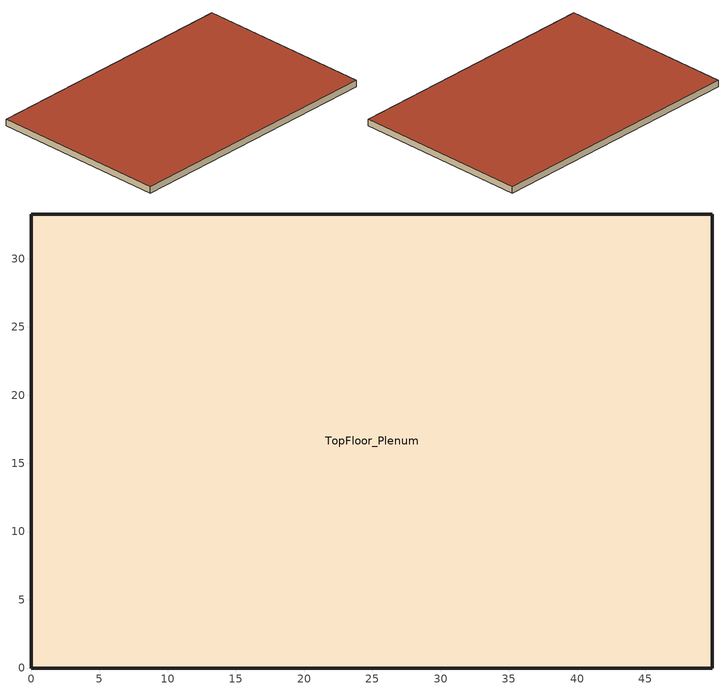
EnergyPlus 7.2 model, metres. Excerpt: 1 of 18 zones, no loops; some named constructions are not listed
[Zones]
TopFloor_Plenum
 floor to Perimeter_top_ZN_1 (DropCeiling): 0,0 4.57,4.57 45.34,4.57 49.91,0 z10.67
 floor to Perimeter_top_ZN_2 (DropCeiling): 49.91,0 45.34,4.57 45.34,28.7 49.91,33.27 z10.67
 floor to Perimeter_top_ZN_3 (DropCeiling): 0,33.27 49.91,33.27 45.34,28.7 4.57,28.7 z10.67
 floor to Perimeter_top_ZN_4 (DropCeiling): 0,0 0,33.27 4.57,28.7 4.57,4.57 z10.67
 floor to Core_top (DropCeiling): 4.57,28.7 45.34,28.7 45.34,4.57 4.57,4.57 z10.67
 wall outside (Steel Frame Non-res Ext Wall): 49.91,0 49.91,33.27 0,33.27 0,0 49.91,0 z10.67:11.89
 roof outside (IEAD Non-res Roof): 49.91,0 49.91,33.27 0,33.27 0,0 z11.89
[Construction]
INT-FLOOR-UNDERSIDE: CP02 CARPET PAD, MAT-CC05 4 HW CONCRETE
[Material]
MAT-CC05 4 HW CONCRETE: Roughness=Rough; Thickness {m}=0.1016; Conductivity {W/m-K}=1.311; Density {kg/m3}=2240; Specific Heat {J/kg-K}=836.8; Thermal Absorptance=0.9; Solar Absorptance=0.7; Visible Absorptance=0.7
[Material:NoMass]
CP02 CARPET PAD: Roughness=VeryRough; Thermal Resistance {m2-K/W}=0.2165; Thermal Absorptance=0.9; Solar Absorptance=0.7; Visible Absorptance=0.8
[Schedule:Compact]
CLGSETP_SCH: Through: 12/31, For: Weekdays SummerDesignDay, Until: 06:00, 26.7, Until: 22:00, 24, Until: 24:00, 26.7, For: Saturday, Until: 06:00, 26.7, Until: 18:00, 24, Until: 24:00, 26.7, For WinterDesignDay, Until: 24:00, 26.7, For: AllOtherDays, Until: 24:00, 26.7
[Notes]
DOE Commercial Reference Building
Medium office, new construction 90.1-2004
EnergyPlus Version 5.0
ASHRAE Standards 90.1-2004 and 62-1999
Description:  Three story, 15 zone office building.
Form:         Area = 4,982 m2 (53,628 ft2); Number of Stories = 3; Shape = rectangle, Aspect ratio = 1.5
Envelope:     Envelope thermal properties vary with climate according to ASHRAE Standard 90.1-2004.
Opaque constructions: steel frame walls; built-up flat roof (insulation above deck); slab-on-grade floor
Windows: window-to-wall ratio = 33.0%, equal distribution of windows
Infiltration in perimeter zones only
= 0.4 cfm/ft2 above grade wall area at 0.3 in wc (75 Pa) adjusted to 0.016 in wc (4 Pa).
25% of full value when ventilation system on.
HVAC:         Packaged MZVAV with plenum zones, gas furnace, electric reheat
Economizer per 90.1-2004
Int. gains:   lights = 10.76 W/m2 (1.0 W/ft2) (building area method);
elec. plug loads = 10.76 W/m2 (1.0 W/ft2)
gas plug load = 0 W/m2 (0 W/ft2)
people = 268 total; 5.38/100 m2 (5.0/1000 ft2)
elevators = 2 @ 20 HP each, 91% motor efficiency
Detached Shading:               None
Daylight:                       None
Natural Ventilation:            None
Zonal Equipment:                None
Air Primary Loops:              VAV with electric reheat
Plant Loops:                    SHWSys1
System Equipment Autosize:      Yes
Purchased Cooling:              None
Purchased Heating:              None
Coils:                          Coil:Cooling:DX:TwoSpeed; Coil:Heating:Gas; Coil:Heating:Electric
Pumps:                          Yes
Boilers:                        None
Chillers:                       None
Reference citation for the Commercial Reference Buildings:
Deru, M.; Field, K.; Studer, D.; Benne, K.; Griffith, B.; Torcellini, P;
Halverson, M.; Winiarski, D.; Liu, B.; Rosenberg, M.; Huang, J.;
Yazdanian, M.; Crawley, D. (2010).
U.S. Department of Energy Commercial Reference Building Models of the National Building Stock.
Washington, DC: U.S. Department of Energy, Energy Efficiency and
Renewable Energy, Office of Building Technologies.
***GENERAL SIMULATION PARAMETERS***
Number of Zones: 18
***HOLIDAYS & DAYLIGHT SAVINGS***
